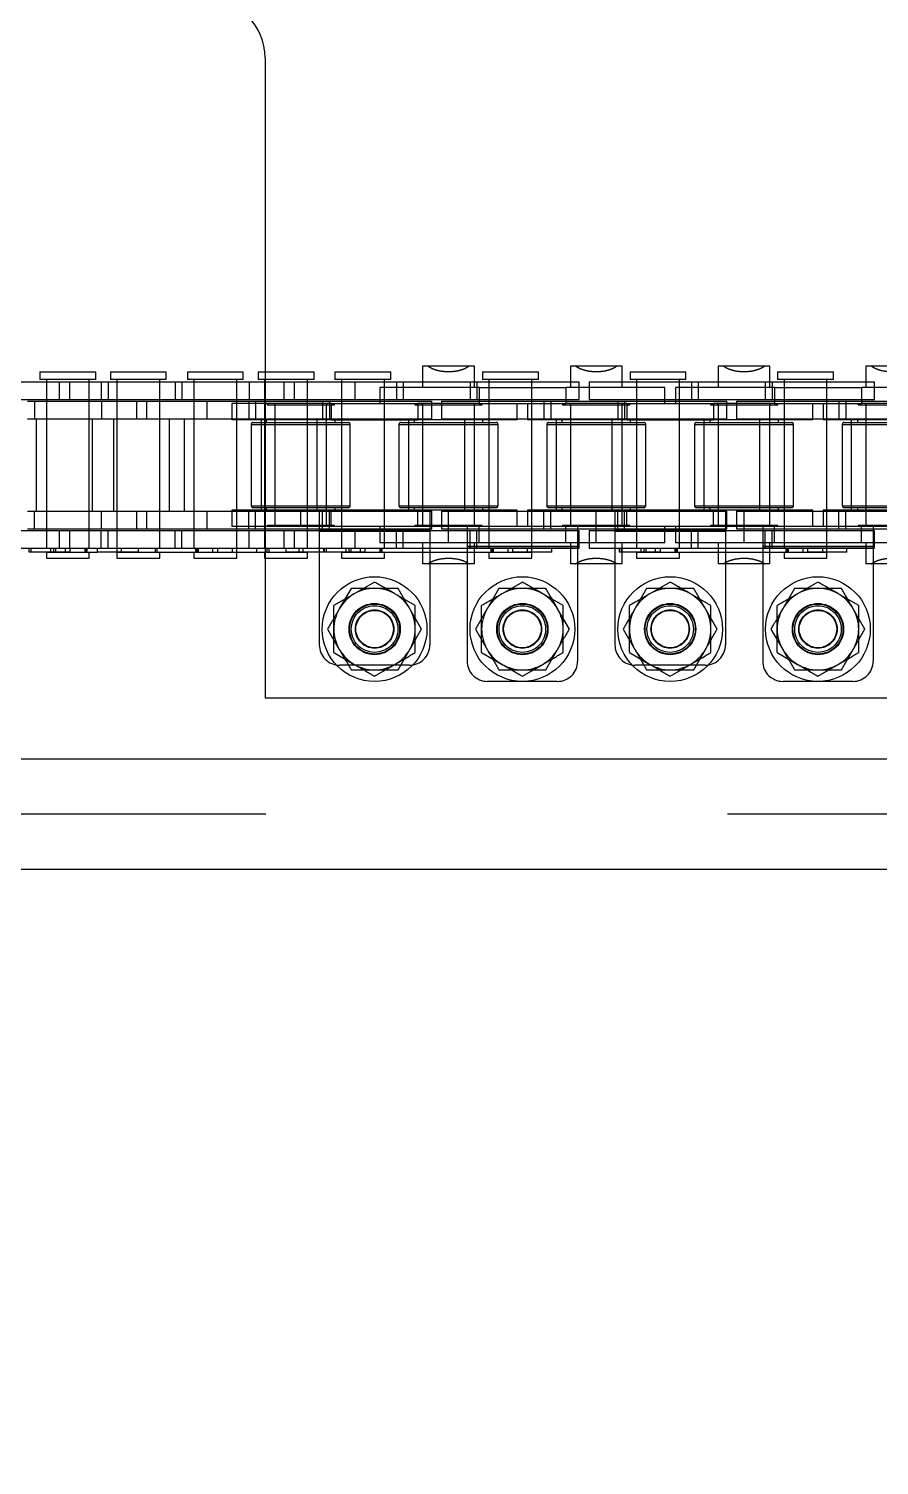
# Model space of a CAD drawing. Header units: metres. Extents: x 0 to 21025, y 0 to 14850.
# Drawn here: x 6163 to 6236, y 8995.4 to 9118.9 of the extents above; entities that cross this region are included whole.
import ezdxf

# ---------------------------------------------------------------- set-up
doc = ezdxf.new("R2010")
doc.units = ezdxf.units.M
doc.header["$LTSCALE"] = 25
doc.linetypes.add('HIDDEN2', pattern=[4.7625, 3.175, -1.5875])
for name, color, linetype in [('SL1', 8, 'Continuous'), ('SL4', 4, 'Continuous'), ('ST1', 7, 'HIDDEN2')]:
    doc.layers.add(name, color=color, linetype=linetype)

msp = doc.modelspace()

# ---------------------------------------------------------------- linework, layer by layer
at = {"layer": 'SL1'}
for radius, start, end in [(1215.5, 107.106787, 166.785047), (1170.7, 106.690475, 164.690823), (1164.35, 106.913784, 164.513299), (1158.35, 107.10294, 164.435358)]:
    msp.add_arc((6782.517, 8419.394), radius, start, end, dxfattribs=at)
at = {"layer": 'SL4'}
for p, q in [((5540.514, 9056.144), (6330.277, 9056.144)), ((6490.517, 9046.619), (5540.514, 9046.619))]:
    msp.add_line(p, q, dxfattribs=at)
at = {"layer": 'ST1'}
for p, q in [((6183.269, 9116.384), (6183.269, 9061.384)), ((6197.249, 9089.884), (6196.804, 9089.884)), ((6196.804, 9089.884), (6196.804, 9088.059)), ((6200.809, 9089.884), (6197.249, 9089.884)), ((6201.254, 9089.884), (6200.809, 9089.884)), ((6201.254, 9088.059), (6201.254, 9089.884)), ((6209.949, 9089.884), (6209.504, 9089.884)), ((6209.504, 9089.884), (6209.504, 9088.059)), ((6213.509, 9089.884), (6209.949, 9089.884)), ((6213.954, 9089.884), (6213.509, 9089.884)), ((6213.954, 9088.059), (6213.954, 9089.884)), ((6222.649, 9089.884), (6222.204, 9089.884)), ((6222.204, 9089.884), (6222.204, 9088.059)), ((6226.209, 9089.884), (6222.649, 9089.884)), ((6226.654, 9089.884), (6226.209, 9089.884)), ((6226.654, 9088.059), (6226.654, 9089.884)), ((6235.349, 9089.884), (6234.904, 9089.884)), ((6234.904, 9089.884), (6234.904, 9088.059)), ((6238.909, 9089.884), (6235.349, 9089.884)), ((6163.919, 9089.384), (6168.716, 9089.384)), ((6163.919, 9089.384), (6163.919, 9088.725)), ((6163.923, 9088.725), (6163.919, 9088.725)), ((6168.716, 9088.725), (6163.923, 9088.725)), ((6164.472, 9088.725), (6164.472, 9074.227)), ((6168.162, 9074.227), (6168.162, 9088.725)), ((6168.716, 9088.725), (6168.716, 9089.384)), ((6169.978, 9089.384), (6174.775, 9089.384)), ((6169.978, 9089.384), (6169.978, 9088.725)), ((6174.775, 9088.725), (6169.978, 9088.725)), ((6170.531, 9088.725), (6170.531, 9074.227)), ((6174.221, 9074.227), (6174.221, 9088.725)), ((6174.775, 9088.725), (6174.775, 9089.384)), ((6176.597, 9089.384), (6181.394, 9089.384)), ((6176.597, 9089.384), (6176.597, 9088.725)), ((6176.601, 9088.725), (6176.597, 9088.725)), ((6181.394, 9088.725), (6176.601, 9088.725)), ((6177.151, 9088.725), (6177.151, 9074.227)), ((6180.841, 9074.227), (6180.841, 9088.725)), ((6181.394, 9088.725), (6181.394, 9089.384)), ((6182.678, 9089.384), (6187.475, 9089.384)), ((6182.678, 9089.384), (6182.678, 9088.725)), ((6187.475, 9088.725), (6182.678, 9088.725)), ((6183.231, 9088.725), (6183.231, 9074.227)), ((6186.921, 9074.227), (6186.921, 9088.725)), ((6187.475, 9088.725), (6187.475, 9089.384)), ((6189.275, 9089.384), (6194.072, 9089.384)), ((6189.275, 9089.384), (6189.275, 9088.725)), ((6189.28, 9088.725), (6189.275, 9088.725)), ((6194.072, 9088.725), (6189.28, 9088.725)), ((6189.829, 9088.725), (6189.829, 9074.227)), ((6193.519, 9074.227), (6193.519, 9088.725)), ((6194.072, 9088.725), (6194.072, 9089.384)), ((6201.954, 9089.384), (6206.751, 9089.384)), ((6201.954, 9089.384), (6201.954, 9088.725)), ((6201.958, 9088.725), (6201.954, 9088.725)), ((6206.751, 9088.725), (6201.958, 9088.725)), ((6202.507, 9088.725), (6202.507, 9074.227)), ((6206.197, 9074.227), (6206.197, 9088.725)), ((6206.751, 9088.725), (6206.751, 9089.384)), ((6214.632, 9089.384), (6219.429, 9089.384)), ((6214.632, 9089.384), (6214.632, 9088.725)), ((6214.636, 9088.725), (6214.632, 9088.725)), ((6219.429, 9088.725), (6214.636, 9088.725)), ((6215.186, 9088.725), (6215.186, 9074.227)), ((6218.876, 9074.227), (6218.876, 9088.725)), ((6219.429, 9088.725), (6219.429, 9089.384)), ((6227.31, 9089.384), (6232.107, 9089.384)), ((6227.31, 9089.384), (6227.31, 9088.725)), ((6227.314, 9088.725), (6227.31, 9088.725)), ((6232.107, 9088.725), (6227.314, 9088.725)), ((6227.864, 9088.725), (6227.864, 9074.227)), ((6231.554, 9074.227), (6231.554, 9088.725)), ((6232.107, 9088.725), (6232.107, 9089.384)), ((6156.501, 9088.541), (6165.596, 9088.541)), ((6164.472, 9088.541), (6164.472, 9087.021)), ((6165.596, 9088.541), (6166.456, 9088.541)), ((6165.596, 9087.021), (6165.596, 9088.541)), ((6166.456, 9088.541), (6175.551, 9088.541)), ((6166.456, 9088.541), (6166.456, 9087.021)), ((6168.162, 9087.021), (6168.162, 9088.541)), ((6169.195, 9088.541), (6169.195, 9087.021)), ((6169.779, 9088.541), (6169.779, 9087.021)), ((6170.531, 9088.541), (6170.531, 9087.021)), ((6174.221, 9087.021), (6174.221, 9088.541)), ((6175.534, 9088.541), (6175.534, 9087.021)), ((6175.551, 9088.541), (6175.551, 9087.021)), ((6175.551, 9088.541), (6181.901, 9088.541)), ((6176.118, 9088.541), (6176.118, 9087.021)), ((6177.151, 9088.541), (6177.151, 9087.021)), ((6180.841, 9087.021), (6180.841, 9088.541)), ((6181.901, 9088.541), (6181.901, 9087.021)), ((6181.901, 9088.541), (6190.996, 9088.541)), ((6183.231, 9088.541), (6183.231, 9087.021)), ((6184.916, 9087.021), (6184.916, 9088.541)), ((6185.754, 9088.541), (6185.754, 9087.021)), ((6186.921, 9087.021), (6186.921, 9088.541)), ((6189.829, 9088.541), (6189.829, 9087.021)), ((6190.996, 9088.541), (6195.136, 9088.541)), ((6190.996, 9087.021), (6190.996, 9088.541)), ((6201.651, 9088.059), (6193.124, 9088.059)), ((6193.124, 9088.059), (6193.124, 9086.659)), ((6193.519, 9087.021), (6193.519, 9088.541)), ((6194.551, 9088.541), (6194.551, 9087.021)), ((6195.136, 9088.541), (6195.136, 9087.021)), ((6195.136, 9088.541), (6201.475, 9088.541)), ((6200.891, 9088.541), (6200.891, 9087.021)), ((6201.475, 9088.541), (6201.475, 9087.021)), ((6201.475, 9088.541), (6210.272, 9088.541)), ((6201.651, 9088.059), (6201.651, 9086.659)), ((6201.651, 9088.059), (6201.651, 9086.659)), ((6201.651, 9088.059), (6209.107, 9088.059)), ((6202.507, 9088.541), (6202.507, 9087.021)), ((6206.197, 9087.021), (6206.197, 9088.541)), ((6209.107, 9088.059), (6209.107, 9086.659)), ((6209.107, 9088.059), (6209.107, 9086.659)), ((6217.634, 9088.059), (6209.107, 9088.059)), ((6210.272, 9087.021), (6210.272, 9088.541)), ((6211.111, 9088.541), (6220.492, 9088.541)), ((6211.111, 9088.541), (6211.111, 9087.021)), ((6215.186, 9088.541), (6215.186, 9087.021)), ((6217.634, 9086.659), (6217.634, 9088.059)), ((6227.051, 9088.059), (6218.524, 9088.059)), ((6218.524, 9088.059), (6218.524, 9086.659)), ((6218.876, 9087.021), (6218.876, 9088.541)), ((6219.908, 9088.541), (6219.908, 9087.021)), ((6220.492, 9088.541), (6220.492, 9087.021)), ((6220.492, 9088.541), (6226.831, 9088.541)), ((6226.247, 9088.541), (6226.247, 9087.021)), ((6226.831, 9088.541), (6226.831, 9087.021)), ((6226.831, 9088.541), (6235.629, 9088.541)), ((6227.051, 9088.059), (6227.051, 9086.659)), ((6227.051, 9088.059), (6227.051, 9086.659)), ((6227.051, 9088.059), (6234.507, 9088.059)), ((6227.864, 9088.541), (6227.864, 9087.021)), ((6231.554, 9087.021), (6231.554, 9088.541)), ((6234.507, 9088.059), (6234.507, 9086.659)), ((6234.507, 9088.059), (6234.507, 9086.659)), ((6243.034, 9088.059), (6234.507, 9088.059)), ((6235.629, 9087.021), (6235.629, 9088.541)), ((6156.501, 9087.021), (6165.596, 9087.021)), ((6162.851, 9086.869), (6169.201, 9086.869)), ((6163.44, 9086.869), (6163.44, 9085.349)), ((6164.472, 9086.869), (6164.472, 9085.349)), ((6165.596, 9087.021), (6166.456, 9087.021)), ((6166.456, 9087.021), (6175.551, 9087.021)), ((6168.162, 9085.349), (6168.162, 9086.869)), ((6169.201, 9086.869), (6169.201, 9085.349)), ((6169.201, 9086.869), (6178.296, 9086.869)), ((6170.531, 9086.869), (6170.531, 9085.349)), ((6172.237, 9085.349), (6172.237, 9086.869)), ((6173.076, 9086.869), (6173.076, 9085.349)), ((6174.221, 9085.349), (6174.221, 9086.869)), ((6175.551, 9087.021), (6181.901, 9087.021)), ((6177.151, 9086.869), (6177.151, 9085.349)), ((6178.296, 9086.869), (6182.457, 9086.869)), ((6178.296, 9085.349), (6178.296, 9086.869)), ((6188.951, 9086.659), (6180.424, 9086.659)), ((6180.424, 9086.659), (6180.424, 9085.259)), ((6180.841, 9085.349), (6180.841, 9086.869)), ((6181.873, 9086.869), (6181.873, 9085.349)), ((6181.901, 9087.021), (6190.996, 9087.021)), ((6182.457, 9086.869), (6182.457, 9085.349)), ((6182.457, 9086.869), (6188.797, 9086.869)), ((6183.526, 9086.659), (6183.437, 9086.57)), ((6183.437, 9086.659), (6183.437, 9086.57)), ((6183.437, 9086.57), (6189.222, 9086.57)), ((6184.015, 9086.659), (6184.104, 9086.57)), ((6184.104, 9086.57), (6184.104, 9076.198)), ((6188.212, 9086.869), (6188.212, 9085.349)), ((6188.554, 9086.57), (6188.643, 9086.659)), ((6188.554, 9076.198), (6188.554, 9086.57)), ((6188.797, 9086.869), (6188.797, 9085.349)), ((6188.797, 9086.869), (6197.594, 9086.869)), ((6188.951, 9086.659), (6188.951, 9085.259)), ((6188.951, 9086.659), (6188.951, 9085.259)), ((6188.951, 9086.659), (6196.407, 9086.659)), ((6189.222, 9086.57), (6189.133, 9086.659)), ((6189.222, 9086.57), (6189.222, 9086.659)), ((6189.829, 9086.869), (6189.829, 9085.349)), ((6190.996, 9087.021), (6195.136, 9087.021)), ((6193.519, 9085.349), (6193.519, 9086.869)), ((6195.136, 9087.021), (6201.475, 9087.021)), ((6196.226, 9086.659), (6196.137, 9086.57)), ((6196.137, 9086.659), (6196.137, 9086.57)), ((6196.137, 9086.57), (6201.922, 9086.57)), ((6201.651, 9086.659), (6196.407, 9086.659)), ((6196.407, 9086.659), (6196.407, 9085.259)), ((6196.407, 9086.659), (6196.407, 9085.259)), ((6201.651, 9086.659), (6196.407, 9086.659)), ((6196.715, 9086.659), (6196.804, 9086.57)), ((6196.804, 9086.659), (6196.804, 9076.109)), ((6196.804, 9086.57), (6196.804, 9076.198)), ((6197.594, 9085.349), (6197.594, 9086.869)), ((6198.432, 9086.869), (6207.814, 9086.869)), ((6198.432, 9086.869), (6198.432, 9085.349)), ((6201.254, 9076.109), (6201.254, 9086.659)), ((6201.254, 9086.57), (6201.343, 9086.659)), ((6201.254, 9076.198), (6201.254, 9086.57)), ((6201.475, 9087.021), (6210.272, 9087.021)), ((6201.651, 9086.659), (6209.107, 9086.659)), ((6201.922, 9086.57), (6201.833, 9086.659)), ((6201.922, 9086.57), (6201.922, 9086.659)), ((6202.507, 9086.869), (6202.507, 9085.349)), ((6204.934, 9085.259), (6204.934, 9086.659)), ((6205.824, 9086.659), (6205.824, 9085.259)), ((6206.197, 9085.349), (6206.197, 9086.869)), ((6207.23, 9086.869), (6207.23, 9085.349)), ((6207.814, 9086.869), (6207.814, 9085.349)), ((6207.814, 9086.869), (6214.153, 9086.869)), ((6208.837, 9086.659), (6208.837, 9086.57)), ((6208.926, 9086.659), (6208.837, 9086.57)), ((6208.837, 9086.57), (6214.622, 9086.57)), ((6214.351, 9086.659), (6209.107, 9086.659)), ((6214.351, 9086.659), (6209.107, 9086.659)), ((6209.415, 9086.659), (6209.504, 9086.57)), ((6209.504, 9086.659), (6209.504, 9076.109)), ((6209.504, 9086.57), (6209.504, 9076.198)), ((6211.111, 9087.021), (6220.492, 9087.021)), ((6213.569, 9086.869), (6213.569, 9085.349)), ((6213.954, 9076.109), (6213.954, 9086.659)), ((6213.954, 9086.57), (6214.043, 9086.659)), ((6213.954, 9076.198), (6213.954, 9086.57)), ((6214.153, 9086.869), (6214.153, 9085.349)), ((6214.153, 9086.869), (6222.951, 9086.869)), ((6214.351, 9086.659), (6214.351, 9085.259)), ((6214.351, 9086.659), (6214.351, 9085.259)), ((6214.351, 9086.659), (6221.807, 9086.659)), ((6214.622, 9086.57), (6214.533, 9086.659)), ((6214.622, 9086.57), (6214.622, 9086.659)), ((6215.186, 9086.869), (6215.186, 9085.349)), ((6218.876, 9085.349), (6218.876, 9086.869)), ((6220.492, 9087.021), (6226.831, 9087.021)), ((6221.626, 9086.659), (6221.537, 9086.57)), ((6221.537, 9086.659), (6221.537, 9086.57)), ((6221.537, 9086.57), (6227.322, 9086.57)), ((6227.051, 9086.659), (6221.807, 9086.659)), ((6221.807, 9086.659), (6221.807, 9085.259)), ((6221.807, 9086.659), (6221.807, 9085.259)), ((6222.115, 9086.659), (6222.204, 9086.57)), ((6222.204, 9086.659), (6222.204, 9076.109)), ((6222.204, 9086.57), (6222.204, 9076.198)), ((6222.951, 9085.349), (6222.951, 9086.869)), ((6223.789, 9086.869), (6233.17, 9086.869)), ((6223.789, 9086.869), (6223.789, 9085.349)), ((6226.654, 9076.109), (6226.654, 9086.659)), ((6226.654, 9086.57), (6226.743, 9086.659)), ((6226.654, 9076.198), (6226.654, 9086.57)), ((6226.831, 9087.021), (6235.629, 9087.021)), ((6227.051, 9086.659), (6234.507, 9086.659)), ((6227.322, 9086.57), (6227.233, 9086.659)), ((6227.322, 9086.57), (6227.322, 9086.659)), ((6227.864, 9086.869), (6227.864, 9085.349)), ((6230.334, 9085.259), (6230.334, 9086.659)), ((6231.224, 9086.659), (6231.224, 9085.259)), ((6231.554, 9085.349), (6231.554, 9086.869)), ((6232.586, 9086.869), (6232.586, 9085.349)), ((6233.17, 9086.869), (6233.17, 9085.349)), ((6233.17, 9086.869), (6239.51, 9086.869)), ((6234.237, 9086.659), (6234.237, 9086.57)), ((6234.326, 9086.659), (6234.237, 9086.57)), ((6234.237, 9086.57), (6240.022, 9086.57)), ((6239.751, 9086.659), (6234.507, 9086.659)), ((6234.815, 9086.659), (6234.904, 9086.57)), ((6234.904, 9086.659), (6234.904, 9076.109)), ((6234.904, 9086.57), (6234.904, 9076.198)), ((6162.851, 9085.349), (6169.201, 9085.349)), ((6163.636, 9077.419), (6163.636, 9085.349)), ((6164.472, 9085.349), (6164.472, 9077.419)), ((6168.162, 9077.419), (6168.162, 9085.349)), ((6168.416, 9085.349), (6168.416, 9077.419)), ((6169.201, 9085.349), (6178.296, 9085.349)), ((6170.277, 9077.419), (6170.277, 9085.349)), ((6170.531, 9085.349), (6170.531, 9077.419)), ((6174.221, 9077.419), (6174.221, 9085.349)), ((6175.036, 9085.349), (6175.036, 9077.419)), ((6176.336, 9077.419), (6176.336, 9085.349)), ((6177.151, 9085.349), (6177.151, 9077.419)), ((6178.296, 9085.349), (6182.457, 9085.349)), ((6188.951, 9085.259), (6180.424, 9085.259)), ((6180.841, 9077.419), (6180.841, 9085.349)), ((6182.074, 9084.879), (6190.537, 9084.879)), ((6182.074, 9084.879), (6182.074, 9077.888)), ((6182.229, 9085.034), (6190.429, 9085.034)), ((6182.457, 9085.349), (6188.797, 9085.349)), ((6182.956, 9077.419), (6182.956, 9085.349)), ((6183.374, 9085.259), (6183.374, 9085.034)), ((6187.714, 9085.349), (6187.714, 9077.419)), ((6188.797, 9085.349), (6197.594, 9085.349)), ((6188.951, 9085.259), (6196.407, 9085.259)), ((6189.284, 9085.034), (6189.284, 9085.259)), ((6189.829, 9085.349), (6189.829, 9077.419)), ((6190.584, 9077.888), (6190.584, 9084.879)), ((6193.519, 9077.419), (6193.519, 9085.349)), ((6194.774, 9084.879), (6203.237, 9084.879)), ((6194.774, 9084.879), (6194.774, 9077.888)), ((6194.929, 9085.034), (6203.129, 9085.034)), ((6195.634, 9077.419), (6195.634, 9085.349)), ((6196.074, 9085.259), (6196.074, 9085.034)), ((6204.934, 9085.259), (6196.407, 9085.259)), ((6198.432, 9085.349), (6207.814, 9085.349)), ((6200.392, 9085.349), (6200.392, 9077.419)), ((6201.984, 9085.034), (6201.984, 9085.259)), ((6202.507, 9085.349), (6202.507, 9077.419)), ((6203.284, 9077.888), (6203.284, 9084.879)), ((6214.351, 9085.259), (6205.824, 9085.259)), ((6206.197, 9077.419), (6206.197, 9085.349)), ((6207.474, 9084.879), (6215.937, 9084.879)), ((6207.474, 9084.879), (6207.474, 9077.888)), ((6207.629, 9085.034), (6215.829, 9085.034)), ((6207.814, 9085.349), (6214.153, 9085.349)), ((6208.312, 9077.419), (6208.312, 9085.349)), ((6208.774, 9085.259), (6208.774, 9085.034)), ((6213.071, 9085.349), (6213.071, 9077.419)), ((6214.153, 9085.349), (6222.951, 9085.349)), ((6214.351, 9085.259), (6221.807, 9085.259)), ((6214.684, 9085.034), (6214.684, 9085.259)), ((6215.186, 9085.349), (6215.186, 9077.419)), ((6215.984, 9077.888), (6215.984, 9084.879)), ((6218.876, 9077.419), (6218.876, 9085.349)), ((6220.174, 9084.879), (6228.637, 9084.879)), ((6220.174, 9084.879), (6220.174, 9077.888)), ((6220.329, 9085.034), (6228.529, 9085.034)), ((6220.991, 9077.419), (6220.991, 9085.349)), ((6221.474, 9085.259), (6221.474, 9085.034)), ((6230.334, 9085.259), (6221.807, 9085.259)), ((6223.789, 9085.349), (6233.17, 9085.349)), ((6225.749, 9085.349), (6225.749, 9077.419)), ((6227.384, 9085.034), (6227.384, 9085.259)), ((6227.864, 9085.349), (6227.864, 9077.419)), ((6228.684, 9077.888), (6228.684, 9084.879)), ((6239.751, 9085.259), (6231.224, 9085.259)), ((6231.554, 9077.419), (6231.554, 9085.349)), ((6232.874, 9084.879), (6241.337, 9084.879)), ((6232.874, 9084.879), (6232.874, 9077.888)), ((6233.029, 9085.034), (6241.229, 9085.034)), ((6233.17, 9085.349), (6239.51, 9085.349)), ((6233.669, 9077.419), (6233.669, 9085.349)), ((6234.174, 9085.259), (6234.174, 9085.034)), ((6186.329, 9077.509), (6180.424, 9077.509)), ((6180.424, 9077.509), (6180.424, 9076.109)), ((6182.074, 9077.888), (6190.537, 9077.888)), ((6182.229, 9077.733), (6190.429, 9077.733)), ((6183.374, 9077.733), (6183.374, 9077.509)), ((6186.329, 9076.109), (6186.329, 9077.509)), ((6187.929, 9077.509), (6186.329, 9077.509)), ((6197.429, 9077.509), (6187.929, 9077.509)), ((6187.929, 9077.509), (6187.929, 9075.759)), ((6188.951, 9076.109), (6188.951, 9077.509)), ((6189.284, 9077.509), (6189.284, 9077.733)), ((6194.774, 9077.888), (6203.237, 9077.888)), ((6194.929, 9077.733), (6203.129, 9077.733)), ((6196.074, 9077.733), (6196.074, 9077.509)), ((6196.407, 9076.109), (6196.407, 9077.509)), ((6197.429, 9077.509), (6197.429, 9075.759)), ((6199.029, 9077.509), (6197.429, 9077.509)), ((6199.029, 9076.109), (6199.029, 9077.509)), ((6204.934, 9077.509), (6199.029, 9077.509)), ((6201.984, 9077.509), (6201.984, 9077.733)), ((6204.934, 9076.109), (6204.934, 9077.509)), ((6211.729, 9077.509), (6205.824, 9077.509)), ((6205.824, 9077.509), (6205.824, 9076.109)), ((6207.474, 9077.888), (6215.937, 9077.888)), ((6207.629, 9077.733), (6215.829, 9077.733)), ((6208.774, 9077.733), (6208.774, 9077.509)), ((6211.729, 9076.109), (6211.729, 9077.509)), ((6213.329, 9077.509), (6211.729, 9077.509)), ((6222.829, 9077.509), (6213.329, 9077.509)), ((6213.329, 9077.509), (6213.329, 9075.759)), ((6214.351, 9076.109), (6214.351, 9077.509)), ((6214.684, 9077.509), (6214.684, 9077.733)), ((6220.174, 9077.888), (6228.637, 9077.888)), ((6220.329, 9077.733), (6228.529, 9077.733)), ((6221.474, 9077.733), (6221.474, 9077.509)), ((6221.807, 9076.109), (6221.807, 9077.509)), ((6222.829, 9077.509), (6222.829, 9075.759)), ((6224.429, 9077.509), (6222.829, 9077.509)), ((6224.429, 9076.109), (6224.429, 9077.509)), ((6230.334, 9077.509), (6224.429, 9077.509)), ((6227.384, 9077.509), (6227.384, 9077.733)), ((6230.334, 9076.109), (6230.334, 9077.509)), ((6237.129, 9077.509), (6231.224, 9077.509)), ((6231.224, 9077.509), (6231.224, 9076.109)), ((6232.874, 9077.888), (6241.337, 9077.888)), ((6233.029, 9077.733), (6241.229, 9077.733)), ((6234.174, 9077.733), (6234.174, 9077.509)), ((6162.851, 9077.419), (6169.201, 9077.419)), ((6163.44, 9075.899), (6163.44, 9077.419)), ((6164.472, 9077.419), (6164.472, 9075.899)), ((6168.162, 9075.899), (6168.162, 9077.419)), ((6169.201, 9075.899), (6169.201, 9077.419)), ((6169.201, 9077.419), (6178.296, 9077.419)), ((6170.531, 9077.419), (6170.531, 9075.899)), ((6172.237, 9075.899), (6172.237, 9077.419)), ((6173.076, 9077.419), (6173.076, 9075.899)), ((6174.221, 9075.899), (6174.221, 9077.419)), ((6177.151, 9077.419), (6177.151, 9075.899)), ((6178.296, 9077.419), (6182.457, 9077.419)), ((6178.296, 9075.899), (6178.296, 9077.419)), ((6180.841, 9075.899), (6180.841, 9077.419)), ((6181.873, 9075.899), (6181.873, 9077.419)), ((6182.457, 9075.899), (6182.457, 9077.419)), ((6182.457, 9077.419), (6188.797, 9077.419)), ((6188.212, 9075.899), (6188.212, 9077.419)), ((6188.797, 9075.899), (6188.797, 9077.419)), ((6188.797, 9077.419), (6197.594, 9077.419)), ((6189.829, 9077.419), (6189.829, 9075.899)), ((6193.519, 9075.899), (6193.519, 9077.419)), ((6197.594, 9075.899), (6197.594, 9077.419)), ((6198.432, 9077.419), (6207.814, 9077.419)), ((6198.432, 9077.419), (6198.432, 9075.899)), ((6202.507, 9077.419), (6202.507, 9075.899)), ((6206.197, 9075.899), (6206.197, 9077.419)), ((6207.23, 9075.899), (6207.23, 9077.419)), ((6207.814, 9075.899), (6207.814, 9077.419)), ((6207.814, 9077.419), (6214.153, 9077.419)), ((6213.569, 9075.899), (6213.569, 9077.419)), ((6214.153, 9075.899), (6214.153, 9077.419)), ((6214.153, 9077.419), (6222.951, 9077.419)), ((6215.186, 9077.419), (6215.186, 9075.899)), ((6218.876, 9075.899), (6218.876, 9077.419)), ((6222.951, 9075.899), (6222.951, 9077.419)), ((6223.789, 9077.419), (6233.17, 9077.419)), ((6223.789, 9077.419), (6223.789, 9075.899)), ((6227.864, 9077.419), (6227.864, 9075.899)), ((6231.554, 9075.899), (6231.554, 9077.419)), ((6232.586, 9075.899), (6232.586, 9077.419)), ((6233.17, 9075.899), (6233.17, 9077.419)), ((6233.17, 9077.419), (6239.51, 9077.419)), ((6156.501, 9075.747), (6165.596, 9075.747)), ((6162.851, 9075.899), (6169.201, 9075.899)), ((6164.472, 9075.747), (6164.472, 9074.227)), ((6165.596, 9075.747), (6166.456, 9075.747)), ((6165.596, 9074.227), (6165.596, 9075.747)), ((6166.456, 9075.747), (6175.551, 9075.747)), ((6166.456, 9075.747), (6166.456, 9074.227)), ((6168.162, 9074.227), (6168.162, 9075.747)), ((6169.195, 9074.227), (6169.195, 9075.747)), ((6169.201, 9075.899), (6178.296, 9075.899)), ((6169.779, 9074.227), (6169.779, 9075.747)), ((6170.531, 9075.747), (6170.531, 9073.894)), ((6174.221, 9074.227), (6174.221, 9075.747)), ((6175.534, 9074.227), (6175.534, 9075.747)), ((6175.551, 9074.227), (6175.551, 9075.747)), ((6175.551, 9075.747), (6181.901, 9075.747)), ((6176.118, 9074.227), (6176.118, 9075.747)), ((6177.151, 9075.747), (6177.151, 9074.227)), ((6178.296, 9075.899), (6182.457, 9075.899)), ((6186.329, 9076.109), (6180.424, 9076.109)), ((6180.841, 9073.894), (6180.841, 9075.747)), ((6181.901, 9074.227), (6181.901, 9075.747)), ((6181.901, 9075.747), (6190.996, 9075.747)), ((6182.457, 9075.899), (6188.797, 9075.899)), ((6183.231, 9075.747), (6183.231, 9074.227)), ((6189.222, 9076.198), (6183.437, 9076.198)), ((6183.437, 9076.198), (6183.437, 9076.109)), ((6183.437, 9076.198), (6183.526, 9076.109)), ((6184.104, 9076.198), (6184.015, 9076.109)), ((6184.916, 9074.227), (6184.916, 9075.747)), ((6185.754, 9075.747), (6185.754, 9074.227)), ((6187.929, 9076.109), (6186.329, 9076.109)), ((6186.921, 9074.227), (6186.921, 9075.747)), ((6197.429, 9076.109), (6187.929, 9076.109)), ((6187.929, 9075.759), (6187.929, 9065.934)), ((6197.429, 9075.759), (6187.929, 9075.759)), ((6197.429, 9075.671), (6187.929, 9075.671)), ((6188.643, 9076.109), (6188.554, 9076.198)), ((6188.797, 9075.899), (6197.594, 9075.899)), ((6189.133, 9076.109), (6189.222, 9076.198)), ((6189.222, 9076.109), (6189.222, 9076.198)), ((6189.829, 9075.747), (6189.829, 9074.227)), ((6190.996, 9075.747), (6195.136, 9075.747)), ((6190.996, 9074.227), (6190.996, 9075.747)), ((6193.124, 9076.109), (6193.124, 9074.709)), ((6193.519, 9074.227), (6193.519, 9075.747)), ((6194.551, 9074.227), (6194.551, 9075.747)), ((6195.136, 9074.227), (6195.136, 9075.747)), ((6195.136, 9075.747), (6201.475, 9075.747)), ((6201.922, 9076.198), (6196.137, 9076.198)), ((6196.137, 9076.198), (6196.137, 9076.109)), ((6196.137, 9076.198), (6196.226, 9076.109)), ((6196.804, 9076.198), (6196.715, 9076.109)), ((6199.029, 9076.109), (6197.429, 9076.109)), ((6197.429, 9075.759), (6197.429, 9065.934)), ((6198.432, 9075.899), (6207.814, 9075.899)), ((6199.029, 9074.709), (6199.029, 9076.109)), ((6200.629, 9076.109), (6199.029, 9076.109)), ((6210.129, 9076.109), (6200.629, 9076.109)), ((6200.629, 9076.109), (6200.629, 9074.359)), ((6200.891, 9074.227), (6200.891, 9075.747)), ((6201.343, 9076.109), (6201.254, 9076.198)), ((6201.475, 9074.227), (6201.475, 9075.747)), ((6201.475, 9075.747), (6210.272, 9075.747)), ((6201.651, 9074.709), (6201.651, 9076.109)), ((6201.833, 9076.109), (6201.922, 9076.198)), ((6201.922, 9076.109), (6201.922, 9076.198)), ((6202.507, 9075.747), (6202.507, 9074.227)), ((6206.197, 9073.894), (6206.197, 9075.747)), ((6207.814, 9075.899), (6214.153, 9075.899)), ((6214.622, 9076.198), (6208.837, 9076.198)), ((6208.837, 9076.198), (6208.837, 9076.109)), ((6208.837, 9076.198), (6208.926, 9076.109)), ((6209.107, 9074.709), (6209.107, 9076.109)), ((6209.504, 9076.198), (6209.415, 9076.109)), ((6210.129, 9076.109), (6210.129, 9074.359)), ((6211.729, 9076.109), (6210.129, 9076.109)), ((6210.272, 9074.227), (6210.272, 9075.747)), ((6211.111, 9075.747), (6220.492, 9075.747)), ((6211.111, 9075.747), (6211.111, 9074.227)), ((6211.729, 9074.709), (6211.729, 9076.109)), ((6213.329, 9076.109), (6211.729, 9076.109)), ((6222.829, 9076.109), (6213.329, 9076.109)), ((6213.329, 9075.759), (6213.329, 9065.934)), ((6222.829, 9075.759), (6213.329, 9075.759)), ((6222.829, 9075.671), (6213.329, 9075.671)), ((6214.043, 9076.109), (6213.954, 9076.198)), ((6214.153, 9075.899), (6222.951, 9075.899)), ((6214.533, 9076.109), (6214.622, 9076.198)), ((6214.622, 9076.109), (6214.622, 9076.198)), ((6215.186, 9075.747), (6215.186, 9074.227)), ((6217.634, 9074.709), (6217.634, 9076.109)), ((6218.524, 9076.109), (6218.524, 9074.709)), ((6218.876, 9074.227), (6218.876, 9075.747)), ((6219.908, 9074.227), (6219.908, 9075.747)), ((6220.492, 9074.227), (6220.492, 9075.747)), ((6220.492, 9075.747), (6226.831, 9075.747)), ((6227.322, 9076.198), (6221.537, 9076.198)), ((6221.537, 9076.198), (6221.626, 9076.109)), ((6221.537, 9076.198), (6221.537, 9076.109)), ((6222.204, 9076.198), (6222.115, 9076.109)), ((6224.429, 9076.109), (6222.829, 9076.109)), ((6222.829, 9075.759), (6222.829, 9065.934)), ((6223.789, 9075.899), (6233.17, 9075.899)), ((6224.429, 9074.709), (6224.429, 9076.109)), ((6226.029, 9076.109), (6224.429, 9076.109)), ((6235.529, 9076.109), (6226.029, 9076.109)), ((6226.029, 9076.109), (6226.029, 9074.359)), ((6226.247, 9074.227), (6226.247, 9075.747)), ((6226.743, 9076.109), (6226.654, 9076.198)), ((6226.831, 9074.227), (6226.831, 9075.747)), ((6226.831, 9075.747), (6235.629, 9075.747)), ((6227.051, 9074.709), (6227.051, 9076.109)), ((6227.233, 9076.109), (6227.322, 9076.198)), ((6227.322, 9076.109), (6227.322, 9076.198)), ((6227.864, 9075.747), (6227.864, 9074.227)), ((6231.554, 9073.894), (6231.554, 9075.747)), ((6233.17, 9075.899), (6239.51, 9075.899)), ((6240.022, 9076.198), (6234.237, 9076.198)), ((6234.237, 9076.198), (6234.237, 9076.109)), ((6234.237, 9076.198), (6234.326, 9076.109)), ((6234.507, 9074.709), (6234.507, 9076.109)), ((6234.904, 9076.198), (6234.815, 9076.109)), ((6235.529, 9076.109), (6235.529, 9074.359)), ((6237.129, 9076.109), (6235.529, 9076.109)), ((6235.629, 9074.227), (6235.629, 9075.747)), ((6156.501, 9074.227), (6165.596, 9074.227)), ((6163.006, 9073.894), (6163.006, 9074.227)), ((6163.178, 9073.894), (6163.006, 9073.894)), ((6163.178, 9073.894), (6163.178, 9074.227)), ((6166.525, 9073.894), (6163.178, 9073.894)), ((6168.162, 9073.858), (6164.472, 9073.858)), ((6164.472, 9073.858), (6164.472, 9073.384)), ((6164.841, 9074.227), (6164.841, 9073.858)), ((6165.126, 9073.894), (6165.126, 9074.227)), ((6165.299, 9073.894), (6165.299, 9074.227)), ((6165.596, 9074.227), (6166.456, 9074.227)), ((6166.11, 9073.894), (6166.11, 9074.227)), ((6166.456, 9074.227), (6175.551, 9074.227)), ((6166.525, 9073.894), (6166.525, 9074.227)), ((6166.525, 9073.894), (6168.824, 9073.894)), ((6167.793, 9073.858), (6167.793, 9074.227)), ((6167.882, 9073.894), (6167.882, 9074.227)), ((6167.985, 9073.894), (6167.985, 9074.227)), ((6168.162, 9073.384), (6168.162, 9073.858)), ((6168.824, 9074.227), (6168.824, 9073.894)), ((6172.376, 9073.894), (6168.824, 9073.894)), ((6174.221, 9073.858), (6170.531, 9073.858)), ((6170.531, 9073.858), (6170.531, 9073.384)), ((6170.9, 9074.227), (6170.9, 9073.858)), ((6172.376, 9073.894), (6172.376, 9074.227)), ((6172.376, 9073.894), (6185.076, 9073.894)), ((6173.852, 9073.858), (6173.852, 9074.227)), ((6173.995, 9073.894), (6173.995, 9074.227)), ((6174.221, 9073.384), (6174.221, 9073.858)), ((6175.551, 9074.227), (6181.901, 9074.227)), ((6180.841, 9073.858), (6177.151, 9073.858)), ((6177.151, 9073.858), (6177.151, 9073.384)), ((6177.328, 9073.894), (6177.328, 9074.227)), ((6177.431, 9073.894), (6177.431, 9074.227)), ((6177.52, 9074.227), (6177.52, 9073.858)), ((6178.788, 9073.894), (6178.788, 9074.227)), ((6179.203, 9073.894), (6179.203, 9074.227)), ((6180.472, 9073.858), (6180.472, 9074.227)), ((6180.841, 9073.384), (6180.841, 9073.858)), ((6181.901, 9074.227), (6190.996, 9074.227)), ((6182.548, 9073.894), (6182.548, 9074.227)), ((6186.921, 9073.858), (6183.231, 9073.858)), ((6183.231, 9073.858), (6183.231, 9073.384)), ((6183.457, 9073.894), (6183.457, 9074.227)), ((6183.6, 9074.227), (6183.6, 9073.858)), ((6185.076, 9073.894), (6185.076, 9074.227)), ((6188.307, 9073.894), (6185.076, 9073.894)), ((6186.183, 9073.894), (6186.183, 9074.227)), ((6186.552, 9073.858), (6186.552, 9074.227)), ((6186.921, 9073.384), (6186.921, 9073.858)), ((6188.307, 9073.894), (6188.307, 9074.227)), ((6188.362, 9073.894), (6188.362, 9074.227)), ((6188.535, 9073.894), (6188.362, 9073.894)), ((6188.535, 9073.894), (6188.535, 9074.227)), ((6191.882, 9073.894), (6188.535, 9073.894)), ((6193.519, 9073.858), (6189.829, 9073.858)), ((6189.829, 9073.858), (6189.829, 9073.384)), ((6190.198, 9074.227), (6190.198, 9073.858)), ((6190.483, 9073.894), (6190.483, 9074.227)), ((6190.655, 9073.894), (6190.655, 9074.227)), ((6190.996, 9074.227), (6195.136, 9074.227)), ((6191.466, 9073.894), (6191.466, 9074.227)), ((6191.882, 9073.894), (6191.882, 9074.227)), ((6191.882, 9073.894), (6204.56, 9073.894)), ((6199.029, 9074.709), (6193.124, 9074.709)), ((6193.15, 9073.858), (6193.15, 9074.227)), ((6193.239, 9073.894), (6193.239, 9074.227)), ((6193.342, 9073.894), (6193.342, 9074.227)), ((6193.519, 9073.384), (6193.519, 9073.858)), ((6195.136, 9074.227), (6201.475, 9074.227)), ((6196.804, 9074.709), (6196.804, 9072.884)), ((6200.629, 9074.709), (6199.029, 9074.709)), ((6210.129, 9074.709), (6200.629, 9074.709)), ((6210.129, 9074.396), (6200.629, 9074.396)), ((6210.129, 9074.359), (6200.629, 9074.359)), ((6200.629, 9074.359), (6200.629, 9064.534)), ((6201.254, 9072.884), (6201.254, 9074.709)), ((6201.475, 9074.227), (6210.272, 9074.227)), ((6206.197, 9073.858), (6202.507, 9073.858)), ((6202.507, 9073.858), (6202.507, 9073.384)), ((6202.684, 9073.894), (6202.684, 9074.227)), ((6202.788, 9073.894), (6202.788, 9074.227)), ((6202.876, 9074.227), (6202.876, 9073.858)), ((6204.145, 9073.894), (6204.145, 9074.227)), ((6204.56, 9073.894), (6204.56, 9074.227)), ((6207.904, 9073.894), (6204.56, 9073.894)), ((6205.828, 9073.858), (6205.828, 9074.227)), ((6206.197, 9073.384), (6206.197, 9073.858)), ((6207.904, 9073.894), (6207.904, 9074.227)), ((6209.504, 9074.709), (6209.504, 9072.884)), ((6211.729, 9074.709), (6210.129, 9074.709)), ((6210.129, 9074.359), (6210.129, 9064.534)), ((6211.111, 9074.227), (6220.492, 9074.227)), ((6217.634, 9074.709), (6211.729, 9074.709)), ((6213.719, 9073.894), (6213.719, 9074.227)), ((6213.892, 9073.894), (6213.719, 9073.894)), ((6213.892, 9073.894), (6213.892, 9074.227)), ((6217.238, 9073.894), (6213.892, 9073.894)), ((6213.954, 9072.884), (6213.954, 9074.709)), ((6218.876, 9073.858), (6215.186, 9073.858)), ((6215.186, 9073.858), (6215.186, 9073.384)), ((6215.555, 9074.227), (6215.555, 9073.858)), ((6215.839, 9073.894), (6215.839, 9074.227)), ((6216.012, 9073.894), (6216.012, 9074.227)), ((6216.823, 9073.894), (6216.823, 9074.227)), ((6217.238, 9073.894), (6217.238, 9074.227)), ((6217.238, 9073.894), (6229.916, 9073.894)), ((6218.507, 9073.858), (6218.507, 9074.227)), ((6224.429, 9074.709), (6218.524, 9074.709)), ((6218.595, 9073.894), (6218.595, 9074.227)), ((6218.699, 9073.894), (6218.699, 9074.227)), ((6218.876, 9073.384), (6218.876, 9073.858)), ((6220.492, 9074.227), (6226.831, 9074.227)), ((6222.204, 9074.709), (6222.204, 9072.884)), ((6226.029, 9074.709), (6224.429, 9074.709)), ((6235.529, 9074.709), (6226.029, 9074.709)), ((6235.529, 9074.396), (6226.029, 9074.396)), ((6235.529, 9074.359), (6226.029, 9074.359)), ((6226.029, 9074.359), (6226.029, 9064.534)), ((6226.654, 9072.884), (6226.654, 9074.709)), ((6226.831, 9074.227), (6235.629, 9074.227)), ((6231.554, 9073.858), (6227.864, 9073.858)), ((6227.864, 9073.858), (6227.864, 9073.384)), ((6228.041, 9073.894), (6228.041, 9074.227)), ((6228.144, 9073.894), (6228.144, 9074.227)), ((6228.233, 9074.227), (6228.233, 9073.858)), ((6229.501, 9073.894), (6229.501, 9074.227)), ((6229.916, 9073.894), (6229.916, 9074.227)), ((6233.261, 9073.894), (6229.916, 9073.894)), ((6231.185, 9073.858), (6231.185, 9074.227)), ((6231.554, 9073.384), (6231.554, 9073.858)), ((6233.261, 9073.894), (6233.261, 9074.227)), ((6234.904, 9074.709), (6234.904, 9072.884)), ((6237.129, 9074.709), (6235.529, 9074.709)), ((6235.529, 9074.359), (6235.529, 9064.534)), ((6164.472, 9073.384), (6168.162, 9073.384)), ((6170.531, 9073.384), (6174.221, 9073.384)), ((6177.151, 9073.384), (6180.841, 9073.384)), ((6183.231, 9073.384), (6186.921, 9073.384)), ((6189.829, 9073.384), (6193.519, 9073.384)), ((6197.249, 9072.884), (6196.804, 9072.884)), ((6200.809, 9072.884), (6197.249, 9072.884)), ((6201.254, 9072.884), (6200.809, 9072.884)), ((6202.507, 9073.384), (6206.197, 9073.384)), ((6209.949, 9072.884), (6209.504, 9072.884)), ((6213.509, 9072.884), (6209.949, 9072.884)), ((6213.954, 9072.884), (6213.509, 9072.884)), ((6215.186, 9073.384), (6218.876, 9073.384)), ((6222.649, 9072.884), (6222.204, 9072.884)), ((6226.209, 9072.884), (6222.649, 9072.884)), ((6226.654, 9072.884), (6226.209, 9072.884)), ((6227.864, 9073.384), (6231.554, 9073.384)), ((6235.349, 9072.884), (6234.904, 9072.884)), ((6238.909, 9072.884), (6235.349, 9072.884)), ((6192.679, 9071.325), (6190.929, 9070.315)), ((6205.379, 9071.325), (6203.629, 9070.315)), ((6218.079, 9071.325), (6216.329, 9070.315)), ((6230.779, 9071.325), (6229.029, 9070.315)), ((6190.658, 9070.784), (6189.648, 9069.034)), ((6196.179, 9069.304), (6194.429, 9070.315)), ((6203.358, 9070.784), (6202.348, 9069.034)), ((6208.879, 9069.304), (6207.129, 9070.315)), ((6216.058, 9070.784), (6215.048, 9069.034)), ((6221.579, 9069.304), (6219.829, 9070.315)), ((6228.758, 9070.784), (6227.748, 9069.034)), ((6234.279, 9069.304), (6232.529, 9070.315)), ((6196.721, 9067.284), (6195.71, 9069.034)), ((6209.421, 9067.284), (6208.41, 9069.034)), ((6222.121, 9067.284), (6221.11, 9069.034)), ((6234.821, 9067.284), (6233.81, 9069.034)), ((6188.638, 9067.284), (6189.648, 9065.534)), ((6201.338, 9067.284), (6202.348, 9065.534)), ((6214.038, 9067.284), (6215.048, 9065.534)), ((6226.738, 9067.284), (6227.748, 9065.534)), ((6189.179, 9065.263), (6190.929, 9064.252)), ((6194.7, 9063.784), (6195.71, 9065.534)), ((6201.879, 9065.263), (6203.629, 9064.252)), ((6207.4, 9063.784), (6208.41, 9065.534)), ((6214.579, 9065.263), (6216.329, 9064.252)), ((6220.1, 9063.784), (6221.11, 9065.534)), ((6227.279, 9065.263), (6229.029, 9064.252)), ((6232.8, 9063.784), (6233.81, 9065.534)), ((6195.679, 9064.184), (6189.679, 9064.184)), ((6192.679, 9063.242), (6194.429, 9064.252)), ((6205.379, 9063.242), (6207.129, 9064.252)), ((6221.079, 9064.184), (6215.079, 9064.184)), ((6218.079, 9063.242), (6219.829, 9064.252)), ((6230.779, 9063.242), (6232.529, 9064.252)), ((6208.379, 9062.784), (6202.379, 9062.784)), ((6233.779, 9062.784), (6227.779, 9062.784)), ((6183.269, 9061.384), (6290.989, 9061.384)), ((5540.514, 9056.144), (6330.277, 9056.144)), ((6540.514, 9051.381), (5540.514, 9051.381))]:
    msp.add_line(p, q, dxfattribs=at)
for centre, radius in [((6192.679, 9067.284), 4.5), ((6205.379, 9067.284), 4.5), ((6218.079, 9067.284), 4.5), ((6230.779, 9067.284), 4.5), ((6192.679, 9067.284), 2.2), ((6192.679, 9067.284), 2.15), ((6192.679, 9067.284), 2), ((6192.679, 9067.284), 1.65), ((6192.679, 9067.284), 1.61), ((6205.379, 9067.284), 2.2), ((6205.379, 9067.284), 2.15), ((6205.379, 9067.284), 2), ((6205.379, 9067.284), 1.65), ((6205.379, 9067.284), 1.61), ((6218.079, 9067.284), 2.2), ((6218.079, 9067.284), 2.15), ((6218.079, 9067.284), 2), ((6218.079, 9067.284), 1.65), ((6218.079, 9067.284), 1.61), ((6230.779, 9067.284), 2.2), ((6230.779, 9067.284), 2.15), ((6230.779, 9067.284), 2), ((6230.779, 9067.284), 1.65), ((6230.779, 9067.284), 1.61)]:
    msp.add_circle(centre, radius, dxfattribs=at)
for centre, radius, start, end in [((6178.269, 9116.384), 5, 0, 90), ((6182.229, 9084.879), 0.155, 90.00001, 180), ((6190.429, 9084.879), 0.155, 0, 89.99999), ((6194.929, 9084.879), 0.155, 90, 180), ((6203.129, 9084.879), 0.155, 0, 90), ((6207.629, 9084.879), 0.155, 90.00001, 180), ((6215.829, 9084.879), 0.155, 0, 89.99999), ((6220.329, 9084.879), 0.155, 90, 180), ((6228.529, 9084.879), 0.155, 0, 90), ((6233.029, 9084.879), 0.155, 90.00001, 180), ((6182.229, 9077.888), 0.155, 180, 269.99999), ((6190.429, 9077.888), 0.155, 270.00001, 0), ((6194.929, 9077.888), 0.155, 180, 270), ((6203.129, 9077.888), 0.155, 270, 0), ((6207.629, 9077.888), 0.155, 180, 269.99999), ((6215.829, 9077.888), 0.155, 270.00001, 0), ((6220.329, 9077.888), 0.155, 180, 270), ((6228.529, 9077.888), 0.155, 270, 0), ((6233.029, 9077.888), 0.155, 180, 269.99999), ((6192.679, 9067.284), 3.5, 90, 150), ((6192.679, 9067.284), 3.5, 30, 90), ((6205.379, 9067.284), 3.5, 90, 150), ((6205.379, 9067.284), 3.5, 30, 90), ((6218.079, 9067.284), 3.5, 90, 150), ((6218.079, 9067.284), 3.5, 30, 90), ((6230.779, 9067.284), 3.5, 90, 150), ((6230.779, 9067.284), 3.5, 30, 90), ((6192.679, 9067.284), 3.5, 150, 210), ((6192.679, 9067.284), 3.5, 330, 30), ((6205.379, 9067.284), 3.5, 150, 210), ((6205.379, 9067.284), 3.5, 330, 30), ((6218.079, 9067.284), 3.5, 150, 210), ((6218.079, 9067.284), 3.5, 330, 30), ((6230.779, 9067.284), 3.5, 150, 210), ((6230.779, 9067.284), 3.5, 330, 30), ((6189.679, 9065.934), 1.75, 180, 270), ((6192.679, 9067.284), 3.5, 210, 270), ((6192.679, 9067.284), 3.5, 270, 330), ((6195.679, 9065.934), 1.75, 270, 0), ((6205.379, 9067.284), 3.5, 210, 270), ((6205.379, 9067.284), 3.5, 270, 330), ((6215.079, 9065.934), 1.75, 180, 270), ((6218.079, 9067.284), 3.5, 210, 270), ((6218.079, 9067.284), 3.5, 270, 330), ((6221.079, 9065.934), 1.75, 270, 0), ((6230.779, 9067.284), 3.5, 210, 270), ((6230.779, 9067.284), 3.5, 270, 330), ((6202.379, 9064.534), 1.75, 180, 270), ((6208.379, 9064.534), 1.75, 270, 0), ((6227.779, 9064.534), 1.75, 180, 270), ((6233.779, 9064.534), 1.75, 270, 0)]:
    msp.add_arc(centre, radius, start, end, dxfattribs=at)
for points, knots in [([(6200.809, 9089.884), (6200.698, 9089.812), (6200.479, 9089.67), (6200.039, 9089.513), (6199.55, 9089.413), (6199.029, 9089.379), (6198.509, 9089.413), (6198.02, 9089.513), (6197.58, 9089.67), (6197.361, 9089.812), (6197.249, 9089.884)], [0, 0, 0, 0, 0.1300426, 0.2559823, 0.3791066, 0.5, 0.6208934, 0.7440177, 0.8699574, 1, 1, 1, 1]), ([(6213.509, 9089.884), (6213.398, 9089.812), (6213.179, 9089.67), (6212.739, 9089.513), (6212.25, 9089.413), (6211.729, 9089.379), (6211.209, 9089.413), (6210.72, 9089.513), (6210.28, 9089.67), (6210.061, 9089.812), (6209.949, 9089.884)], [0, 0, 0, 0, 0.1300426, 0.2559823, 0.3791066, 0.5, 0.6208934, 0.7440177, 0.8699574, 1, 1, 1, 1]), ([(6226.209, 9089.884), (6226.098, 9089.812), (6225.879, 9089.67), (6225.439, 9089.513), (6224.95, 9089.413), (6224.429, 9089.379), (6223.909, 9089.413), (6223.42, 9089.513), (6222.98, 9089.67), (6222.761, 9089.812), (6222.649, 9089.884)], [0, 0, 0, 0, 0.1300426, 0.2559823, 0.3791066, 0.5, 0.6208934, 0.7440177, 0.8699574, 1, 1, 1, 1]), ([(6238.909, 9089.884), (6238.798, 9089.812), (6238.579, 9089.67), (6238.139, 9089.513), (6237.65, 9089.413), (6237.129, 9089.379), (6236.609, 9089.413), (6236.12, 9089.513), (6235.68, 9089.67), (6235.461, 9089.812), (6235.349, 9089.884)], [0, 0, 0, 0, 0.1300426, 0.2559823, 0.3791066, 0.5, 0.6208934, 0.7440177, 0.8699574, 1, 1, 1, 1]), ([(6197.249, 9072.884), (6197.361, 9072.956), (6197.58, 9073.097), (6198.02, 9073.254), (6198.509, 9073.355), (6199.029, 9073.388), (6199.55, 9073.355), (6200.039, 9073.254), (6200.479, 9073.097), (6200.698, 9072.956), (6200.809, 9072.884)], [0, 0, 0, 0, 0.1300426, 0.2559823, 0.3791066, 0.5, 0.6208934, 0.7440177, 0.8699574, 1, 1, 1, 1]), ([(6209.949, 9072.884), (6210.061, 9072.956), (6210.28, 9073.097), (6210.72, 9073.254), (6211.209, 9073.355), (6211.729, 9073.388), (6212.25, 9073.355), (6212.739, 9073.254), (6213.179, 9073.097), (6213.398, 9072.956), (6213.509, 9072.884)], [0, 0, 0, 0, 0.1300426, 0.2559823, 0.3791066, 0.5, 0.6208934, 0.7440177, 0.8699574, 1, 1, 1, 1]), ([(6222.649, 9072.884), (6222.761, 9072.956), (6222.98, 9073.097), (6223.42, 9073.254), (6223.909, 9073.355), (6224.429, 9073.388), (6224.95, 9073.355), (6225.439, 9073.254), (6225.879, 9073.097), (6226.098, 9072.956), (6226.209, 9072.884)], [0, 0, 0, 0, 0.1300426, 0.2559823, 0.3791066, 0.5, 0.6208934, 0.7440177, 0.8699574, 1, 1, 1, 1]), ([(6235.349, 9072.884), (6235.461, 9072.956), (6235.68, 9073.097), (6236.12, 9073.254), (6236.609, 9073.355), (6237.129, 9073.388), (6237.65, 9073.355), (6238.139, 9073.254), (6238.579, 9073.097), (6238.798, 9072.956), (6238.909, 9072.884)], [0, 0, 0, 0, 0.1300426, 0.2559823, 0.3791066, 0.5, 0.6208934, 0.7440177, 0.8699574, 1, 1, 1, 1]), ([(6194.429, 9070.315), (6194.388, 9070.339), (6193.797, 9070.68), (6193.218, 9071.014), (6192.679, 9071.325)], [0, 0, 0, 0, 0.0701742, 1, 1, 1, 1]), ([(6207.129, 9070.315), (6207.088, 9070.339), (6206.497, 9070.68), (6205.918, 9071.014), (6205.379, 9071.325)], [0, 0, 0, 0, 0.0701742, 1, 1, 1, 1]), ([(6219.829, 9070.315), (6219.788, 9070.339), (6219.197, 9070.68), (6218.618, 9071.014), (6218.079, 9071.325)], [0, 0, 0, 0, 0.0701742, 1, 1, 1, 1]), ([(6232.529, 9070.315), (6232.488, 9070.339), (6231.897, 9070.68), (6231.318, 9071.014), (6230.779, 9071.325)], [0, 0, 0, 0, 0.0701742, 1, 1, 1, 1]), ([(6190.929, 9070.315), (6190.888, 9070.291), (6190.297, 9069.95), (6189.718, 9069.615), (6189.179, 9069.304)], [0, 0, 0, 0, 0.0701742, 1, 1, 1, 1]), ([(6192.679, 9070.784), (6192.527, 9070.784), (6191.844, 9070.784), (6191.177, 9070.784), (6190.658, 9070.784)], [0, 0, 0, 0, 0.2218685, 1, 1, 1, 1]), ([(6194.7, 9070.784), (6194.569, 9070.784), (6193.912, 9070.784), (6193.228, 9070.784), (6192.679, 9070.784)], [0, 0, 0, 0, 0.1982747, 1, 1, 1, 1]), ([(6195.71, 9069.034), (6195.686, 9069.075), (6195.345, 9069.666), (6195.011, 9070.245), (6194.7, 9070.784)], [0, 0, 0, 0, 0.0701742, 1, 1, 1, 1]), ([(6203.629, 9070.315), (6203.588, 9070.291), (6202.997, 9069.95), (6202.418, 9069.615), (6201.879, 9069.304)], [0, 0, 0, 0, 0.0701742, 1, 1, 1, 1]), ([(6205.379, 9070.784), (6205.227, 9070.784), (6204.544, 9070.784), (6203.877, 9070.784), (6203.358, 9070.784)], [0, 0, 0, 0, 0.2218685, 1, 1, 1, 1]), ([(6207.4, 9070.784), (6207.269, 9070.784), (6206.612, 9070.784), (6205.928, 9070.784), (6205.379, 9070.784)], [0, 0, 0, 0, 0.1982747, 1, 1, 1, 1]), ([(6208.41, 9069.034), (6208.386, 9069.075), (6208.045, 9069.666), (6207.711, 9070.245), (6207.4, 9070.784)], [0, 0, 0, 0, 0.0701742, 1, 1, 1, 1]), ([(6216.329, 9070.315), (6216.288, 9070.291), (6215.697, 9069.95), (6215.118, 9069.615), (6214.579, 9069.304)], [0, 0, 0, 0, 0.0701742, 1, 1, 1, 1]), ([(6218.079, 9070.784), (6217.927, 9070.784), (6217.244, 9070.784), (6216.577, 9070.784), (6216.058, 9070.784)], [0, 0, 0, 0, 0.2218685, 1, 1, 1, 1]), ([(6220.1, 9070.784), (6219.969, 9070.784), (6219.312, 9070.784), (6218.628, 9070.784), (6218.079, 9070.784)], [0, 0, 0, 0, 0.1982747, 1, 1, 1, 1]), ([(6221.11, 9069.034), (6221.086, 9069.075), (6220.745, 9069.666), (6220.411, 9070.245), (6220.1, 9070.784)], [0, 0, 0, 0, 0.0701742, 1, 1, 1, 1]), ([(6229.029, 9070.315), (6228.988, 9070.291), (6228.397, 9069.95), (6227.818, 9069.615), (6227.279, 9069.304)], [0, 0, 0, 0, 0.0701742, 1, 1, 1, 1]), ([(6230.779, 9070.784), (6230.627, 9070.784), (6229.944, 9070.784), (6229.277, 9070.784), (6228.758, 9070.784)], [0, 0, 0, 0, 0.2218685, 1, 1, 1, 1]), ([(6232.8, 9070.784), (6232.669, 9070.784), (6232.012, 9070.784), (6231.328, 9070.784), (6230.779, 9070.784)], [0, 0, 0, 0, 0.1982747, 1, 1, 1, 1]), ([(6233.81, 9069.034), (6233.786, 9069.075), (6233.445, 9069.666), (6233.111, 9070.245), (6232.8, 9070.784)], [0, 0, 0, 0, 0.0701742, 1, 1, 1, 1]), ([(6189.648, 9069.034), (6189.624, 9068.992), (6189.283, 9068.401), (6188.949, 9067.822), (6188.638, 9067.284)], [0, 0, 0, 0, 0.0701742, 1, 1, 1, 1]), ([(6189.179, 9067.284), (6189.179, 9067.467), (6189.179, 9068.151), (6189.179, 9068.817), (6189.179, 9069.304)], [0, 0, 0, 0, 0.2686336, 1, 1, 1, 1]), ([(6196.179, 9067.284), (6196.179, 9067.467), (6196.179, 9068.151), (6196.179, 9068.817), (6196.179, 9069.304)], [0, 0, 0, 0, 0.2686336, 1, 1, 1, 1]), ([(6202.348, 9069.034), (6202.324, 9068.992), (6201.983, 9068.401), (6201.649, 9067.822), (6201.338, 9067.284)], [0, 0, 0, 0, 0.0701742, 1, 1, 1, 1]), ([(6201.879, 9067.284), (6201.879, 9067.467), (6201.879, 9068.151), (6201.879, 9068.817), (6201.879, 9069.304)], [0, 0, 0, 0, 0.2686336, 1, 1, 1, 1]), ([(6208.879, 9067.284), (6208.879, 9067.467), (6208.879, 9068.151), (6208.879, 9068.817), (6208.879, 9069.304)], [0, 0, 0, 0, 0.2686336, 1, 1, 1, 1]), ([(6215.048, 9069.034), (6215.024, 9068.992), (6214.683, 9068.401), (6214.349, 9067.822), (6214.038, 9067.284)], [0, 0, 0, 0, 0.0701742, 1, 1, 1, 1]), ([(6214.579, 9067.284), (6214.579, 9067.467), (6214.579, 9068.151), (6214.579, 9068.817), (6214.579, 9069.304)], [0, 0, 0, 0, 0.2686336, 1, 1, 1, 1]), ([(6221.579, 9067.284), (6221.579, 9067.467), (6221.579, 9068.151), (6221.579, 9068.817), (6221.579, 9069.304)], [0, 0, 0, 0, 0.2686336, 1, 1, 1, 1]), ([(6227.748, 9069.034), (6227.724, 9068.992), (6227.383, 9068.401), (6227.049, 9067.822), (6226.738, 9067.284)], [0, 0, 0, 0, 0.0701742, 1, 1, 1, 1]), ([(6227.279, 9067.284), (6227.279, 9067.467), (6227.279, 9068.151), (6227.279, 9068.817), (6227.279, 9069.304)], [0, 0, 0, 0, 0.2686336, 1, 1, 1, 1]), ([(6234.279, 9067.284), (6234.279, 9067.467), (6234.279, 9068.151), (6234.279, 9068.817), (6234.279, 9069.304)], [0, 0, 0, 0, 0.2686336, 1, 1, 1, 1]), ([(6189.179, 9065.263), (6189.179, 9065.432), (6189.179, 9066.091), (6189.179, 9066.775), (6189.179, 9067.284)], [0, 0, 0, 0, 0.2575513, 1, 1, 1, 1]), ([(6195.71, 9065.534), (6195.734, 9065.575), (6196.075, 9066.166), (6196.41, 9066.745), (6196.721, 9067.284)], [0, 0, 0, 0, 0.0701742, 1, 1, 1, 1]), ([(6196.179, 9065.263), (6196.179, 9065.432), (6196.179, 9066.091), (6196.179, 9066.775), (6196.179, 9067.284)], [0, 0, 0, 0, 0.2575513, 1, 1, 1, 1]), ([(6201.879, 9065.263), (6201.879, 9065.432), (6201.879, 9066.091), (6201.879, 9066.775), (6201.879, 9067.284)], [0, 0, 0, 0, 0.2575513, 1, 1, 1, 1]), ([(6208.41, 9065.534), (6208.434, 9065.575), (6208.775, 9066.166), (6209.11, 9066.745), (6209.421, 9067.284)], [0, 0, 0, 0, 0.0701742, 1, 1, 1, 1]), ([(6208.879, 9065.263), (6208.879, 9065.432), (6208.879, 9066.091), (6208.879, 9066.775), (6208.879, 9067.284)], [0, 0, 0, 0, 0.2575513, 1, 1, 1, 1]), ([(6214.579, 9065.263), (6214.579, 9065.432), (6214.579, 9066.091), (6214.579, 9066.775), (6214.579, 9067.284)], [0, 0, 0, 0, 0.2575513, 1, 1, 1, 1]), ([(6221.11, 9065.534), (6221.134, 9065.575), (6221.475, 9066.166), (6221.81, 9066.745), (6222.121, 9067.284)], [0, 0, 0, 0, 0.0701742, 1, 1, 1, 1]), ([(6221.579, 9065.263), (6221.579, 9065.432), (6221.579, 9066.091), (6221.579, 9066.775), (6221.579, 9067.284)], [0, 0, 0, 0, 0.2575513, 1, 1, 1, 1]), ([(6227.279, 9065.263), (6227.279, 9065.432), (6227.279, 9066.091), (6227.279, 9066.775), (6227.279, 9067.284)], [0, 0, 0, 0, 0.2575513, 1, 1, 1, 1]), ([(6233.81, 9065.534), (6233.834, 9065.575), (6234.175, 9066.166), (6234.51, 9066.745), (6234.821, 9067.284)], [0, 0, 0, 0, 0.0701742, 1, 1, 1, 1]), ([(6234.279, 9065.263), (6234.279, 9065.432), (6234.279, 9066.091), (6234.279, 9066.775), (6234.279, 9067.284)], [0, 0, 0, 0, 0.2575513, 1, 1, 1, 1]), ([(6189.648, 9065.534), (6189.672, 9065.492), (6190.013, 9064.901), (6190.348, 9064.322), (6190.658, 9063.784)], [0, 0, 0, 0, 0.0701742, 1, 1, 1, 1]), ([(6194.429, 9064.252), (6194.471, 9064.276), (6195.062, 9064.618), (6195.641, 9064.952), (6196.179, 9065.263)], [0, 0, 0, 0, 0.0701742, 1, 1, 1, 1]), ([(6202.348, 9065.534), (6202.372, 9065.492), (6202.713, 9064.901), (6203.048, 9064.322), (6203.358, 9063.784)], [0, 0, 0, 0, 0.0701742, 1, 1, 1, 1]), ([(6207.129, 9064.252), (6207.171, 9064.276), (6207.762, 9064.618), (6208.341, 9064.952), (6208.879, 9065.263)], [0, 0, 0, 0, 0.0701742, 1, 1, 1, 1]), ([(6215.048, 9065.534), (6215.072, 9065.492), (6215.413, 9064.901), (6215.748, 9064.322), (6216.058, 9063.784)], [0, 0, 0, 0, 0.0701742, 1, 1, 1, 1]), ([(6219.829, 9064.252), (6219.871, 9064.276), (6220.462, 9064.618), (6221.041, 9064.952), (6221.579, 9065.263)], [0, 0, 0, 0, 0.0701742, 1, 1, 1, 1]), ([(6227.748, 9065.534), (6227.772, 9065.492), (6228.113, 9064.901), (6228.448, 9064.322), (6228.758, 9063.784)], [0, 0, 0, 0, 0.0701742, 1, 1, 1, 1]), ([(6232.529, 9064.252), (6232.571, 9064.276), (6233.162, 9064.618), (6233.741, 9064.952), (6234.279, 9065.263)], [0, 0, 0, 0, 0.0701742, 1, 1, 1, 1]), ([(6190.929, 9064.252), (6190.971, 9064.229), (6191.562, 9063.887), (6192.141, 9063.553), (6192.679, 9063.242)], [0, 0, 0, 0, 0.0701742, 1, 1, 1, 1]), ([(6203.629, 9064.252), (6203.671, 9064.229), (6204.262, 9063.887), (6204.841, 9063.553), (6205.379, 9063.242)], [0, 0, 0, 0, 0.0701742, 1, 1, 1, 1]), ([(6216.329, 9064.252), (6216.371, 9064.229), (6216.962, 9063.887), (6217.541, 9063.553), (6218.079, 9063.242)], [0, 0, 0, 0, 0.0701742, 1, 1, 1, 1]), ([(6229.029, 9064.252), (6229.071, 9064.229), (6229.662, 9063.887), (6230.241, 9063.553), (6230.779, 9063.242)], [0, 0, 0, 0, 0.0701742, 1, 1, 1, 1]), ([(6190.658, 9063.784), (6191.177, 9063.784), (6191.844, 9063.784), (6192.527, 9063.784), (6192.679, 9063.784)], [0, 0, 0, 0, 0.7781315, 1, 1, 1, 1]), ([(6192.679, 9063.784), (6193.228, 9063.784), (6193.912, 9063.784), (6194.569, 9063.784), (6194.7, 9063.784)], [0, 0, 0, 0, 0.8017253, 1, 1, 1, 1]), ([(6203.358, 9063.784), (6203.877, 9063.784), (6204.544, 9063.784), (6205.227, 9063.784), (6205.379, 9063.784)], [0, 0, 0, 0, 0.7781315, 1, 1, 1, 1]), ([(6205.379, 9063.784), (6205.928, 9063.784), (6206.612, 9063.784), (6207.269, 9063.784), (6207.4, 9063.784)], [0, 0, 0, 0, 0.8017253, 1, 1, 1, 1]), ([(6216.058, 9063.784), (6216.577, 9063.784), (6217.244, 9063.784), (6217.927, 9063.784), (6218.079, 9063.784)], [0, 0, 0, 0, 0.7781315, 1, 1, 1, 1]), ([(6218.079, 9063.784), (6218.628, 9063.784), (6219.312, 9063.784), (6219.969, 9063.784), (6220.1, 9063.784)], [0, 0, 0, 0, 0.8017253, 1, 1, 1, 1]), ([(6228.758, 9063.784), (6229.277, 9063.784), (6229.944, 9063.784), (6230.627, 9063.784), (6230.779, 9063.784)], [0, 0, 0, 0, 0.7781315, 1, 1, 1, 1]), ([(6230.779, 9063.784), (6231.328, 9063.784), (6232.012, 9063.784), (6232.669, 9063.784), (6232.8, 9063.784)], [0, 0, 0, 0, 0.8017253, 1, 1, 1, 1])]:
    msp.add_open_spline(points, degree=3, knots=knots, dxfattribs=at)

doc.saveas('drawing.dxf')
